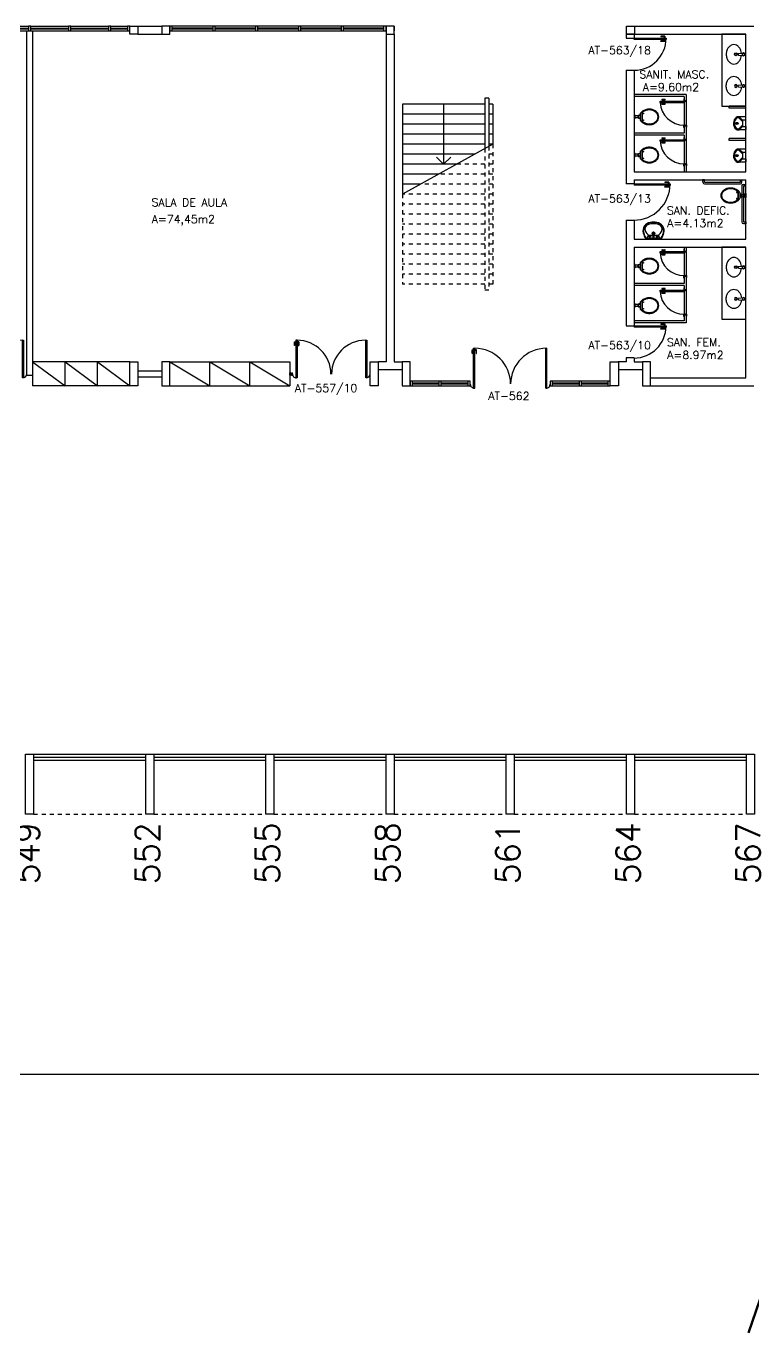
# Model space of a CAD drawing. Extents: x 34 to 586, y 527 to 658.
# Drawn here: x 117.99 to 136.13, y 526.99 to 559.64 of the extents above; entities that cross this region are included whole.
import ezdxf

# ---------------------------------------------------------------- set-up
doc = ezdxf.new("R2010")
doc.units = 0
doc.header["$LTSCALE"] = 0.02
doc.header["$MEASUREMENT"] = 0
doc.header["$PDMODE"] = 98
doc.linetypes.add('HIDDEN2', pattern=[0.1875, 0.125, -0.0625])
doc.layers.get('0').update_dxf_attribs({"linetype": 'CONTINUOUS'})
doc.layers.get('DEFPOINTS').update_dxf_attribs({"linetype": 'CONTINUOUS'})
for name, color, linetype in [('ALV', 2, 'CONTINUOUS'), ('APSAN', 4, 'CONTINUOUS'), ('AR-EST-CNC-IDE', 2, 'CONTINUOUS'), ('AREA', 2, 'CONTINUOUS'), ('BANC', 2, 'CONTINUOUS'), ('DIV', 2, 'CONTINUOUS'), ('ESC', 1, 'CONTINUOUS'), ('ESQ', 2, 'CONTINUOUS'), ('ESTR', 3, 'CONTINUOUS'), ('MACANETA', 2, 'CONTINUOUS'), ('MARCO', 2, 'CONTINUOUS'), ('PEÇAS', 1, 'CONTINUOUS'), ('PISO', 1, 'CONTINUOUS'), ('PORTA', 2, 'CONTINUOUS'), ('PROJ', 1, 'HIDDEN2'), ('SOLEIRA', 1, 'CONTINUOUS'), ('TEXTO', 2, 'CONTINUOUS'), ('TEXTO-CENTRO-CUSTO', 2, 'CONTINUOUS'), ('TEXTO-ENDEREÇO', 2, 'CONTINUOUS'), ('TXT-IDENTIFICAÇÃO', 4, 'CONTINUOUS')]:
    doc.layers.add(name, color=color, linetype=linetype)
doc.styles.add('1', font='romans.shx', dxfattribs={"height": 1.1})
doc.styles.add('LEGENDA', font='romans.shx', dxfattribs={"height": 0.2})
doc.styles.add('NOPILAR', font='simplex.shx', dxfattribs={"height": 0.6})
doc.styles.add('UNB-100', font='simplex.shx', dxfattribs={"height": 0.2})
doc.styles.add('UNB-100-1', font='simplex.shx', dxfattribs={"height": 0.2})
doc.dimstyles.new('1-600', dxfattribs={"dimtxt": 1.1, "dimasz": 2.5, "dimexe": 2, "dimexo": 4, "dimgap": 0.2, "dimtad": 1, "dimdec": 0, "dimzin": 4, "dimdsep": 46, "dimlunit": 6, "dimtxsty": '1', "dimblk1": 'NONE', "dimblk2": 'NONE', "dimsah": 1, "dimcen": 0, "dimclrd": 2, "dimclre": 2, "dimclrt": 2, "dimadec": 0, "dimazin": 0, "dimtfac": 1, "dimtdec": 0, "dimtmove": 2, "dimatfit": 3, "dimldrblk": 'NONE', "dimfxl": 1, "dimtolj": 1, "dimtzin": 0, "dimarcsym": 0})

# ---------------------------------------------------------------- blocks, each defined once
blk = doc.blocks.new('PILINT-TTN')
for points in [[(0, -0.197), (0, 0), (0.2, 0), (0.2, -0.2), (0, -0.2)], [(1, 0), (0.8, 0), (0.8, -0.2), (1, -0.2), (1, 0), (1, -0.12)]]:
    blk.add_lwpolyline(points)
for points in [[(0.2, -8.39), (0.2, -8.99), (0, -8.99), (0, -8.39)], [(0.8, -8.39), (0.8, -8.99), (1, -8.99), (1, -8.39)]]:
    blk.add_lwpolyline(points, close=True)
blk = doc.blocks.new('PDVDP-TTN')
at = {"color": 2}
for p, q in [((0.112, 0.84), (0.112, -0.1)), ((0.147, 0.84), (0.112, 0.84)), ((0.147, 0.84), (0.147, -0.1)), ((1.853, 0.84), (1.888, 0.84)), ((1.853, 0.84), (1.853, -0.1)), ((1.888, 0.84), (1.888, -0.1)), ((0.009, 0), (-0.009, 0)), ((0, -0.012), (0, 0.01)), ((0.147, -0.1), (0.112, -0.1))]:
    blk.add_line(p, q, dxfattribs=at)
at = {"color": 1}
for centre, radius, start, end in [((0.148, -0.002), 0.843, 0, 90), ((1.853, -0.002), 0.843, 90, 180), ((0.131, 0), 0.101, 180, 270), ((1.87, 0), 0.101, 270, 0)]:
    blk.add_arc(centre, radius, start, end, dxfattribs=at)
blk = doc.blocks.new('ESQCIR-TTN')
for p, q in [((0, 0), (0, -0.12)), ((0.06, 0), (0, 0)), ((0.06, 0), (0.477, 0)), ((0.06, -0.12), (0.06, 0)), ((0.53, 0), (0.47, 0)), ((0.47, 0), (0.47, -0.12)), ((0.53, 0), (1.472, 0)), ((0.53, -0.12), (0.53, 0)), ((1.53, 0), (1.47, 0)), ((1.47, 0), (1.47, -0.12)), ((1.53, 0), (2.472, 0)), ((1.53, -0.12), (1.53, 0)), ((2.53, 0), (2.47, 0)), ((2.47, 0), (2.47, -0.12)), ((2.53, 0), (3.472, 0)), ((2.53, -0.12), (2.53, 0)), ((3.53, 0), (3.47, 0)), ((3.47, 0), (3.47, -0.12)), ((3.53, 0), (4.472, 0)), ((3.53, -0.12), (3.53, 0)), ((4.53, 0), (4.47, 0)), ((4.47, 0), (4.47, -0.12)), ((4.53, 0), (4.941, 0)), ((4.53, -0.12), (4.53, 0)), ((4.941, 0), (4.941, -0.12)), ((5.001, 0), (4.941, 0)), ((5.001, -0.12), (5.001, 0)), ((0, -0.12), (0.06, -0.12)), ((0.06, -0.054), (0.477, -0.054)), ((0.06, -0.066), (0.477, -0.066)), ((0.06, -0.12), (0.477, -0.12)), ((0.47, -0.12), (0.53, -0.12)), ((0.53, -0.054), (1.472, -0.054)), ((0.53, -0.066), (1.472, -0.066)), ((0.53, -0.12), (1.472, -0.12)), ((1.47, -0.12), (1.53, -0.12)), ((1.53, -0.054), (2.472, -0.054)), ((1.53, -0.066), (2.472, -0.066)), ((1.53, -0.12), (2.472, -0.12)), ((2.47, -0.12), (2.53, -0.12)), ((2.53, -0.054), (3.472, -0.054)), ((2.53, -0.066), (3.472, -0.066)), ((2.53, -0.12), (3.472, -0.12)), ((3.47, -0.12), (3.53, -0.12)), ((3.53, -0.054), (4.472, -0.054)), ((3.53, -0.066), (4.472, -0.066)), ((3.53, -0.12), (4.472, -0.12)), ((4.47, -0.12), (4.53, -0.12)), ((4.53, -0.05), (4.941, -0.05)), ((4.53, -0.066), (4.941, -0.066)), ((4.53, -0.12), (4.941, -0.12)), ((4.941, -0.12), (5.001, -0.12))]:
    blk.add_line(p, q)
blk = doc.blocks.new('VDC-P-TTN')
for p, q in [((-0.127, 0.192), (0.127, 0.192)), ((-0.109, 0.202), (0.109, 0.202)), ((-0.068, 0.152), (0.068, 0.152)), ((-0.05, 0.152), (-0.03, 0.11)), ((-0.05, 0.015), (-0.05, 0)), ((-0.05, 0), (0.05, 0)), ((0.045, 0.02), (-0.045, 0.02)), ((-0.04, 0.025), (-0.04, 0.02)), ((0.035, 0.03), (-0.035, 0.03)), ((-0.03, 0.152), (-0.03, 0.11)), ((0.03, 0.11), (-0.03, 0.11)), ((0.03, 0.1), (-0.03, 0.1)), ((-0.025, 0.1), (-0.025, 0.03)), ((0.025, 0.1), (0.025, 0.03)), ((0.03, 0.152), (0.03, 0.11)), ((0.05, 0.152), (0.03, 0.11)), ((0.04, 0.025), (0.04, 0.02)), ((0.05, 0.015), (0.05, 0))]:
    blk.add_line(p, q)
for points in [[(0.16, 0.244, 0.050424), (0.18, 0.288, 0.082137), (0.195, 0.381, 0.082137), (0.18, 0.474, 0.090148), (0.138, 0.549, 0.104406), (0.073, 0.601, 0.117345), (0, 0.619, 0.117345), (-0.073, 0.601, 0.104406), (-0.138, 0.549, 0.090148), (-0.18, 0.474, 0.082137), (-0.195, 0.381, 0.082137)], [(-0.195, 0.381, 0.082137), (-0.18, 0.288, 0.050424), (-0.16, 0.244, 0.104406)], [(0.142, 0.254, 0.050424), (0.161, 0.295, 0.082137), (0.175, 0.381, 0.082137), (0.161, 0.468, 0.090148), (0.122, 0.536, 0.104406), (0.064, 0.583, 0.117345), (0, 0.599, 0.117345), (-0.064, 0.583, 0.104406), (-0.122, 0.536, 0.090148), (-0.161, 0.468, 0.082137), (-0.175, 0.381, 0.082137)], [(-0.175, 0.381, 0.082137), (-0.161, 0.295, 0.050424), (-0.142, 0.254, 0.050424)]]:
    blk.add_lwpolyline(points, format="xyb")
for centre in [(-0.083, 0.226), (0.083, 0.226)]:
    blk.add_circle(centre, 0.0101)
for centre, radius, start, end in [((0.08, 0.36), 0.266, 205.6863, 226.7558), ((0.08, 0.36), 0.246, 205.6863, 219.7706), ((-0.068, 0.202), 0.05, 226.7558, 270), ((-0.045, 0.015), 0.005, 90, 180), ((-0.035, 0.025), 0.005, 90, 180), ((-0.03, 0.105), 0.005, 90, 270), ((0.03, 0.105), 0.005, 270, 90), ((0.035, 0.025), 0.005, 0, 90), ((0.045, 0.015), 0.005, 360, 90), ((0.068, 0.202), 0.05, 270, 313.2442), ((-0.08, 0.36), 0.266, 313.2442, 334.3137), ((-0.08, 0.36), 0.246, 320.2294, 334.3137)]:
    blk.add_arc(centre, radius, start, end)
blk = doc.blocks.new('MTT-TTN')
for p, q in [((-0.008, 0.03), (-0.03, 0.03)), ((-0.03, 0.03), (-0.03, 0.006)), ((-0.0185, 0.006), (-0.03, 0.006)), ((-0.0185, -0.006), (-0.0185, 0.006)), ((-0.008, 0.03), (-0.008, 0.02)), ((-0.008, 0.02), (0.008, 0.02)), ((-0.0051, 0), (0.0051, 0)), ((0, -0.0051), (0, 0.0051)), ((0.008, 0.03), (0.03, 0.03)), ((0.008, 0.03), (0.008, 0.02)), ((0.0205, -0.006), (0.0205, 0.006)), ((0.0205, 0.006), (0.03, 0.006)), ((0.03, 0.006), (0.03, 0.03)), ((-0.03, -0.03), (-0.03, -0.006)), ((-0.0185, -0.006), (-0.03, -0.006)), ((-0.008, -0.03), (-0.03, -0.03)), ((-0.008, -0.02), (0.008, -0.02)), ((-0.008, -0.03), (-0.008, -0.02)), ((0.008, -0.03), (0.008, -0.02)), ((0.008, -0.03), (0.03, -0.03)), ((0.0205, -0.006), (0.03, -0.006)), ((0.03, -0.006), (0.03, -0.03))]:
    blk.add_line(p, q)
blk = doc.blocks.new('ESQCIR1-TTN')
for p, q in [((0, 0), (0, -0.12)), ((0.06, 0), (0, 0)), ((0.06, -0.12), (0.06, 0)), ((1.07, 0), (0.061, 0)), ((1.13, 0), (1.07, 0)), ((1.07, 0), (1.07, -0.12)), ((1.13, -0.12), (1.13, 0)), ((2.14, 0), (1.131, 0)), ((2.2, 0), (2.14, 0)), ((2.14, 0), (2.14, -0.12)), ((2.2, -0.12), (2.2, 0)), ((3.21, 0), (2.201, 0)), ((3.27, 0), (3.21, 0)), ((3.21, 0), (3.21, -0.12)), ((3.27, -0.12), (3.27, 0)), ((4.28, 0), (3.271, 0)), ((4.34, 0), (4.28, 0)), ((4.28, 0), (4.28, -0.12)), ((4.34, -0.12), (4.34, 0)), ((5.34, 0), (4.341, 0)), ((5.4, 0), (5.34, 0)), ((5.34, 0), (5.34, -0.12)), ((5.4, -0.12), (5.4, 0)), ((0, -0.12), (0.06, -0.12)), ((0.06, -0.066), (1.07, -0.066)), ((0.06, -0.12), (1.07, -0.12)), ((1.07, -0.054), (0.061, -0.054)), ((1.07, -0.12), (1.13, -0.12)), ((1.13, -0.066), (2.14, -0.066)), ((1.13, -0.12), (2.14, -0.12)), ((2.14, -0.054), (1.131, -0.054)), ((2.14, -0.12), (2.2, -0.12)), ((2.2, -0.066), (3.21, -0.066)), ((2.2, -0.12), (3.21, -0.12)), ((3.21, -0.054), (2.201, -0.054)), ((3.21, -0.12), (3.27, -0.12)), ((3.27, -0.066), (4.28, -0.066)), ((3.27, -0.12), (4.28, -0.12)), ((4.28, -0.054), (3.271, -0.054)), ((4.28, -0.12), (4.34, -0.12)), ((4.34, -0.066), (5.34, -0.066)), ((4.34, -0.12), (5.34, -0.12)), ((5.34, -0.054), (4.341, -0.054)), ((5.34, -0.12), (5.4, -0.12))]:
    blk.add_line(p, q)
blk = doc.blocks.new('ESCA-TTN')
at = {"color": 1, "linetype": 'Continuous'}
for p in [(-2.26, 0), (0, -1)]:
    blk.add_line(p, (-2.26, -2.25), dxfattribs=at)
at = {"color": 1}
for p, q in [((-0.2, 0), (-2.26, 0)), ((-0.2, 0.15), (-0.2, -1.111)), ((-0.1, 0.15), (-0.2, 0.15)), ((-0.1, 0.15), (-0.1, -1.055)), ((0, 0), (-0.1, 0)), ((0, 0), (0, -1)), ((-0.2, -0.25), (-2.26, -0.25)), ((0, -0.25), (-0.1, -0.25)), ((-0.2, -0.5), (-2.26, -0.5)), ((0, -0.5), (-0.1, -0.5)), ((-0.2, -0.75), (-2.26, -0.75)), ((0, -0.75), (-0.1, -0.75)), ((-0.2, -1), (-2.26, -1)), ((-0.452, -1.25), (-2.26, -1.25)), ((0, -1), (-0.1, -1)), ((-0.904, -1.5), (-2.26, -1.5)), ((-1.356, -1.75), (-2.26, -1.75)), ((-1.808, -2), (-2.26, -2))]:
    blk.add_line(p, q, dxfattribs=at)
at = {"color": 1, "linetype": 'HIDDEN2'}
for p, q in [((-0.2, -1.111), (-0.2, -4.65)), ((-0.1, -1.055), (-0.1, -4.65)), ((0, -1.25), (-0.1, -1.25)), ((0, -1), (0, -4.5)), ((-0.2, -1.5), (-0.904, -1.5)), ((0, -1.5), (-0.1, -1.5)), ((-0.2, -1.75), (-1.356, -1.75)), ((0, -1.75), (-0.1, -1.75)), ((-2.26, -2.25), (-2.26, -4.5)), ((-0.2, -2.25), (-2.26, -2.25)), ((-0.2, -2), (-1.808, -2)), ((0, -2), (-0.1, -2)), ((0, -2.25), (-0.1, -2.25)), ((-0.2, -2.5), (-2.26, -2.5)), ((0, -2.5), (-0.1, -2.5)), ((-0.2, -2.75), (-2.26, -2.75)), ((0, -2.75), (-0.1, -2.75)), ((-0.2, -3), (-2.26, -3)), ((-0.2, -3.25), (-2.26, -3.25)), ((0, -3), (-0.1, -3)), ((0, -3.25), (-0.1, -3.25)), ((-0.2, -3.5), (-2.26, -3.5)), ((0, -3.5), (-0.1, -3.5)), ((-0.2, -3.75), (-2.26, -3.75)), ((0, -3.75), (-0.1, -3.75)), ((-0.2, -4), (-2.26, -4)), ((0, -4), (-0.1, -4)), ((-0.2, -4.25), (-2.26, -4.25)), ((-0.2, -4.5), (-2.26, -4.5)), ((0, -4.25), (-0.1, -4.25)), ((0, -4.5), (-0.1, -4.5)), ((-0.1, -4.65), (-0.2, -4.65))]:
    blk.add_line(p, q, dxfattribs=at)
blk = doc.blocks.new('PTDP-TTN')
for p, q in [((0.084, 0.9), (0.115, 0.9)), ((0.084, -0.1), (0.084, 0.9)), ((0.114, -0.1), (0.114, 0.9)), ((1.884, 0.9), (1.914, 0.9)), ((1.884, -0.1), (1.884, 0.9)), ((1.914, -0.1), (1.914, 0.9)), ((0.084, -0.1), (0.115, -0.1)), ((1.885, -0.101), (1.915, -0.101))]:
    blk.add_line(p, q)
for centre, radius, start, end in [((0.114, 0.006), 0.892, 0, 90), ((1.899, 0.006), 0.892, 90, 180), ((0.098, 0), 0.098, 180, 270), ((1.896, -0.001), 0.0991, 271.7192, 0)]:
    blk.add_arc(centre, radius, start, end)
blk = doc.blocks.new('PTCIRA-TTN')
for p, q in [((0, 0.12), (0, 0)), ((0.06, 0.12), (0, 0.12)), ((0, 0), (0.06, 0)), ((0.06, 0), (0.06, 0.12)), ((0.06, 0.054), (0.72, 0.054)), ((0.06, 0), (0.72, 0)), ((0.72, 0.12), (0.061, 0.12)), ((0.72, 0.066), (0.061, 0.066)), ((0.78, 0.12), (0.72, 0.12)), ((0.72, 0.12), (0.72, 0)), ((0.72, 0), (0.78, 0)), ((0.78, 0), (0.78, 0.12)), ((0.78, 0.054), (1.44, 0.054)), ((0.78, 0), (1.44, 0)), ((1.44, 0.12), (0.781, 0.12)), ((1.44, 0.066), (0.781, 0.066)), ((1.5, 0.12), (1.44, 0.12)), ((1.44, 0.12), (1.44, 0)), ((1.44, 0), (1.5, 0)), ((1.5, 0), (1.5, 0.12)), ((3.5, 0.12), (3.5, 0)), ((3.56, 0.12), (3.5, 0.12)), ((3.5, 0), (3.56, 0)), ((3.56, 0), (3.56, 0.12)), ((3.56, 0.054), (4.22, 0.054)), ((3.56, 0), (4.22, 0)), ((4.22, 0.12), (3.561, 0.12)), ((4.22, 0.066), (3.561, 0.066)), ((4.28, 0.12), (4.22, 0.12)), ((4.22, 0.12), (4.22, 0)), ((4.22, 0), (4.28, 0)), ((4.28, 0), (4.28, 0.12)), ((4.28, 0.054), (4.94, 0.054)), ((4.28, 0), (4.94, 0)), ((4.94, 0.12), (4.281, 0.12)), ((4.94, 0.066), (4.281, 0.066)), ((5, 0.12), (4.94, 0.12)), ((4.94, 0.12), (4.94, 0)), ((4.94, 0), (5, 0)), ((5, 0), (5, 0.12))]:
    blk.add_line(p, q)
blk.add_blockref('PTDP-TTN', (1.503, 0.042))
blk = doc.blocks.new('MACANETA-TTN')
at = {"layer": 'MACANETA'}
for p, q in [((-0.077, 0.052), (-0.077, 0.12)), ((-0.059, 0.052), (-0.059, 0.12)), ((-0.059, 0.075), (-0.036, 0.075)), ((-0.059, 0.052), (-0.036, 0.052)), ((-0.036, 0.044), (-0.036, 0.084)), ((-0.036, 0.084), (-0.03, 0.084)), ((-0.036, 0.044), (-0.03, 0.044)), ((0.006, 0.084), (0, 0.084)), ((0.006, 0.044), (0, 0.044)), ((0.006, 0.044), (0.006, 0.084)), ((0.029, 0.075), (0.006, 0.075)), ((0.029, 0.052), (0.006, 0.052)), ((0.029, 0.052), (0.029, 0.12)), ((0.047, 0.052), (0.047, 0.12))]:
    blk.add_line(p, q, dxfattribs=at)
for centre, start, end in [((-0.068, 0.12), 90, 180), ((-0.068, 0.052), 180, 270), ((-0.068, 0.12), 0, 90), ((-0.068, 0.052), 270, 0), ((0.038, 0.12), 90, 180), ((0.038, 0.052), 180, 270), ((0.038, 0.12), 0, 90), ((0.038, 0.052), 270, 0)]:
    blk.add_arc(centre, 0.00874, start, end, dxfattribs=at)
blk = doc.blocks.new('DOOR60-TTN')
at = {"layer": 'PORTA'}
for p, q in [((0.015, -0.6), (0.015, 0)), ((0.015, 0), (0.045, 0)), ((0.045, -0.6), (0.045, 0)), ((0.045, -0.6), (0.015, -0.6))]:
    blk.add_line(p, q, dxfattribs=at)
at = {"layer": 'PORTA', "color": 1}
blk.add_arc((0.015, 0), 0.6, 272.866, 0, dxfattribs=at)
at = {"layer": 'PORTA'}
blk.add_blockref('MACANETA-TTN', (0.045, -0.6), dxfattribs=at)
blk = doc.blocks.new('MICTR-P-TTN')
for p, q in [((0, 0.08), (0, 0.155)), ((0, 0.08), (0, -0.08)), ((0.081, 0.08), (0, 0.08)), ((0.01, 0.165), (0.205, 0.165)), ((0.168, 0.129), (0.08, 0.046)), ((0.08, -0.076), (0.08, 0.076)), ((0.151, 0.147), (0.083, 0.083)), ((0, -0.08), (0, -0.155)), ((0, -0.08), (0.081, -0.08)), ((0.01, -0.165), (0.205, -0.165)), ((0.168, -0.129), (0.08, -0.046)), ((0.151, -0.147), (0.083, -0.083))]:
    blk.add_line(p, q)
for radius in [0.025, 0.015]:
    blk.add_circle((0.22, 0), radius)
for centre, radius, start, end in [((0.01, 0.155), 0.01, 90, 180), ((0.09, 0.076), 0.01, 133.3634, 180), ((0.197, 0.098), 0.0675, 49.5319, 133.3634), ((0.197, 0.098), 0.0425, 49.5319, 133.3634), ((0.114, 0), 0.171, 357.4005, 49.5319), ((0.114, 0), 0.196, 358.2793, 49.5319), ((0.01, -0.155), 0.01, 180, 270), ((0.09, -0.076), 0.01, 180, 226.6366), ((0.197, -0.098), 0.0675, 226.6366, 310.4681), ((0.197, -0.098), 0.0425, 226.6366, 310.4681), ((0.114, 0), 0.171, 310.4681, 357.3509), ((0.114, 0), 0.196, 310.4681, 357.7012)]:
    blk.add_arc(centre, radius, start, end)
blk = doc.blocks.new('*D43')
at = {"layer": 'DEFPOINTS', "color": 0, "transparency": 16777216}
for p in [(42.976, 539.953), (163.176, 539.953), (163.176, 533.453)]:
    blk.add_point(p, dxfattribs=at)
at = {"layer": 'TEXTO-CENTRO-CUSTO', "color": 2, "lineweight": -2, "transparency": 16777216}
for p, q in [((42.976, 535.953), (42.976, 531.453)), ((163.176, 535.953), (163.176, 531.453)), ((42.976, 533.453), (163.176, 533.453))]:
    blk.add_line(p, q, dxfattribs=at)
at = {"layer": 'TEXTO-CENTRO-CUSTO', "color": 2, "transparency": 16777216, "insert": (103.076, 534.386), "char_height": 1.1, "attachment_point": 5, "style": '1'}
blk.add_mtext('\\A1;Arquitetura e Urbanismo', dxfattribs=at)
blk = doc.blocks.new('_NONE')
at = {"color": 0, "linetype": 'ByBlock'}
blk.add_circle((0, 0), 0.25, dxfattribs=at)
blk = doc.blocks.new('cuba-e-p')
for p, q in [((-0.021, 0.174), (-0.031, 0.051)), ((0.01, 0.183), (-0.011, 0.183)), ((0.02, 0.174), (0.029, 0.051))]:
    blk.add_line(p, q)
blk.add_lwpolyline([(0.022, 0.104, 0.059992), (0.096, 0.119, 0.087531), (0.172, 0.159, 0.105501), (0.226, 0.223, 0.123031), (0.243, 0.293, 0.123031), (0.226, 0.362, 0.105501), (0.172, 0.426, 0.087531), (0.096, 0.467, 0.07802), (0, 0.482, 0.07802), (-0.096, 0.467, 0.087531), (-0.172, 0.426, 0.105501), (-0.226, 0.362, 0.123031), (-0.243, 0.293, 0.123031), (-0.226, 0.223, 0.105501), (-0.172, 0.159, 0.087531), (-0.096, 0.119, 0.059024), (-0.024, 0.105, 0.07802)], format="xyb")
for centre, radius in [((0, 0.245), 0.0347), ((-0.001, 0.051), 0.03), ((0, 0.245), 0.0265)]:
    blk.add_circle(centre, radius)
for centre, radius, start, end in [((-0.001, 0.051), 0.0361, 141.6086, 38.3914), ((-0.011, 0.173), 0.01, 90, 175.6464), ((0.01, 0.173), 0.01, 4.3536, 90)]:
    blk.add_arc(centre, radius, start, end)
blk = doc.blocks.new('A$C70DC1065')
at = {"layer": 'APSAN', "color": 1}
for p, q in [((0.407, 0.413), (0.323, 0.383)), ((0.407, 0.413), (0.328, 0.373)), ((0.328, 0.373), (0.328, 0.141)), ((0.394, 0.341), (0.341, 0.341)), ((0.368, 0.315), (0.368, 0.368)), ((0.407, 0.433), (0.407, 0.102)), ((0.407, 0.257), (0.407, 0.413)), ((0.42, 0.44), (0.42, 0.075)), ((0.319, 0.257), (0.231, 0.257)), ((0.275, 0.301), (0.275, 0.213)), ((0.407, 0.102), (0.323, 0.132)), ((0.407, 0.102), (0.328, 0.141)), ((0.394, 0.257), (0.341, 0.257)), ((0.394, 0.173), (0.341, 0.173)), ((0.368, 0.257), (0.368, 0.284)), ((0.368, 0.257), (0.368, 0.231)), ((0.368, 0.2), (0.368, 0.147)), ((0.407, 0.257), (0.407, 0.082))]:
    blk.add_line(p, q, dxfattribs=at)
for centre, radius in [((0.368, 0.341), 0.0137), ((0.275, 0.257), 0.0315), ((0.275, 0.257), 0.021), ((0.368, 0.257), 0.0137), ((0.368, 0.173), 0.0137)]:
    blk.add_circle(centre, radius, dxfattribs=at)
for centre, radius, start, end in [((0.595, 0.257), 0.595, 171.8746, 180), ((0.214, 0.312), 0.21, 74.8885, 171.8746), ((0.595, 0.257), 0.587, 172.1149, 180), ((0.212, 0.31), 0.2, 75.2817, 172.1149), ((0.462, 0.257), 0.424, 162.413, 180), ((0.175, 0.348), 0.123, 49.4403, 162.413), ((-3.652, -5.024), 6.719, 53.8347, 54.4403), ((-4.114, -4.663), 6.719, 48.6723, 49.4403), ((0.134, 0.015), 0.505, 58.0101, 75.2817), ((0.134, 0.015), 0.518, 57.2141, 74.8885), ((0.305, 0.389), 0.0137, 351.7289, 53.8347), ((0.315, 0.373), 0.0126, 0, 48.6723), ((0.395, 0.433), 0.0126, 0, 58.0101), ((0.407, 0.44), 0.0126, 0, 57.2141), ((0.595, 0.257), 0.595, 180, 188.1254), ((0.214, 0.203), 0.21, 188.1254, 285.1115), ((0.595, 0.257), 0.587, 180, 187.8851), ((0.212, 0.204), 0.2, 187.8851, 284.7183), ((0.462, 0.257), 0.424, 180, 197.587), ((0.175, 0.166), 0.123, 197.587, 310.5597), ((-4.114, 5.177), 6.719, 310.5597, 311.3277), ((-3.652, 5.539), 6.719, 305.5597, 306.1653), ((0.134, 0.5), 0.505, 284.7183, 301.9899), ((0.134, 0.5), 0.518, 285.1115, 302.7859), ((0.305, 0.125), 0.0137, 306.1653, 8.2711), ((0.315, 0.141), 0.0126, 311.3277, 0), ((0.395, 0.082), 0.0126, 301.9899, 0), ((0.407, 0.075), 0.0126, 302.7859, 0)]:
    blk.add_arc(centre, radius, start, end, dxfattribs=at)
blk = doc.blocks.new('A$C57A92420')
at = {"layer": 'PEÇAS', "rotation": 270}
blk.add_blockref('A$C70DC1065', (0, 0.42), dxfattribs=at)
blk = doc.blocks.new('A$C45A07D1F')
at = {"layer": 'PEÇAS', "rotation": 90}
blk.add_blockref('A$C57A92420', (0.42, 0), dxfattribs=at)
blk = doc.blocks.new('A$C4B7A4C66')
at = {"layer": 'PISO', "xscale": -1}
blk.add_blockref('A$C45A07D1F', (0.42, 0), dxfattribs=at)

msp = doc.modelspace()

# ---------------------------------------------------------------- linework, layer by layer
at = {"layer": 'ALV'}
for p, q in [((118.001, 559.523), (118.001, 550.922)), ((118.151, 559.523), (118.151, 550.922)), ((120.776, 559.643), (121.378, 559.643)), ((120.776, 559.443), (121.378, 559.443)), ((126.982, 559.443), (126.982, 551.251)), ((127.182, 559.443), (127.182, 551.251)), ((133.176, 559.643), (136.16, 559.643)), ((133.176, 559.443), (135.96, 559.443)), ((135.96, 556.003), (135.96, 559.443)), ((132.968, 558.546), (132.968, 555.7)), ((133.168, 558.545), (133.168, 556.003)), ((133.168, 556.003), (135.96, 556.003)), ((133.168, 555.803), (133.168, 555.7)), ((133.168, 555.803), (135.96, 555.803)), ((135.96, 554.323), (135.96, 555.803)), ((132.968, 554.796), (132.968, 552.153)), ((133.168, 554.796), (133.168, 554.323)), ((133.168, 554.323), (135.96, 554.323)), ((133.168, 554.123), (135.96, 554.123)), ((133.168, 554.123), (133.168, 552.153)), ((135.96, 550.853), (135.96, 554.123)), ((126.982, 551.251), (126.786, 551.251)), ((127.182, 551.251), (127.385, 551.251)), ((132.968, 551.251), (132.772, 551.251)), ((132.968, 551.354), (132.968, 551.251)), ((133.168, 551.354), (133.168, 551.251)), ((133.168, 551.251), (133.371, 551.251)), ((118.001, 550.922), (118.152, 550.922)), ((120.776, 551.028), (121.376, 551.028)), ((120.776, 550.878), (121.377, 550.878)), ((127.382, 551.051), (126.786, 551.051)), ((133.368, 551.051), (132.772, 551.051)), ((133.576, 550.853), (135.96, 550.853)), ((133.576, 550.653), (136.16, 550.653))]:
    msp.add_line(p, q, dxfattribs=at)
at = {"layer": 'BANC'}
for points in [[(135.36, 557.643), (135.96, 557.643), (135.96, 559.443), (135.36, 559.443)], [(135.36, 552.323), (135.96, 552.323), (135.96, 554.123), (135.36, 554.123)]]:
    msp.add_lwpolyline(points, close=True, dxfattribs=at)
at = {"layer": 'DIV'}
for p, q in [((134.468, 557.933), (133.168, 557.933)), ((134.418, 557.883), (133.168, 557.883)), ((134.418, 557.883), (134.418, 557.783)), ((134.418, 557.783), (134.468, 557.783)), ((134.468, 557.933), (134.468, 557.783)), ((135.96, 557.643), (135.54, 557.643)), ((135.54, 557.593), (135.54, 557.643)), ((135.96, 557.593), (135.54, 557.593)), ((134.418, 557.153), (134.468, 557.153)), ((134.418, 557.153), (134.418, 556.968)), ((134.468, 557.153), (134.468, 556.818)), ((134.418, 556.968), (133.168, 556.968)), ((134.418, 556.918), (133.168, 556.918)), ((134.418, 556.918), (134.418, 556.818)), ((134.418, 556.818), (134.468, 556.818)), ((135.96, 556.836), (135.54, 556.836)), ((135.54, 556.786), (135.54, 556.836)), ((135.96, 556.786), (135.54, 556.786)), ((134.418, 556.188), (134.468, 556.188)), ((134.418, 556.188), (134.418, 556.003)), ((134.468, 556.188), (134.468, 556.003)), ((134.036, 555.748), (133.938, 555.748)), ((133.938, 555.748), (133.938, 555.733)), ((134.021, 555.733), (133.938, 555.733)), ((134.021, 555.733), (134.021, 555.701)), ((134.036, 555.748), (134.036, 555.701)), ((134.418, 554.123), (134.418, 554.023)), ((134.418, 554.023), (134.468, 554.023)), ((134.468, 554.123), (134.468, 554.023)), ((134.418, 553.209), (133.168, 553.209)), ((134.418, 553.159), (133.168, 553.159)), ((134.418, 553.393), (134.468, 553.393)), ((134.418, 553.393), (134.418, 553.209)), ((134.418, 553.159), (134.418, 553.059)), ((134.468, 553.393), (134.468, 553.059)), ((134.418, 553.059), (134.468, 553.059)), ((134.418, 552.28), (133.168, 552.28)), ((134.468, 552.23), (133.168, 552.23)), ((133.936, 552.201), (133.838, 552.201)), ((133.838, 552.201), (133.838, 552.186)), ((133.921, 552.186), (133.838, 552.186)), ((133.921, 552.186), (133.921, 552.154)), ((133.936, 552.201), (133.936, 552.154)), ((134.418, 552.429), (134.468, 552.429)), ((134.418, 552.429), (134.418, 552.28)), ((134.468, 552.429), (134.468, 552.23)), ((124.68, 551.752), (124.68, 551.662)), ((124.68, 551.752), (124.72, 551.752)), ((124.69, 551.662), (124.68, 551.662)), ((124.69, 551.742), (124.69, 551.662)), ((124.69, 551.742), (124.72, 551.742)), ((124.795, 551.752), (124.755, 551.752)), ((124.785, 551.742), (124.755, 551.742)), ((124.785, 551.742), (124.785, 551.662)), ((124.785, 551.662), (124.795, 551.662)), ((124.795, 551.752), (124.795, 551.662)), ((124.576, 550.983), (124.576, 550.962)), ((124.576, 550.923), (124.576, 550.983)), ((124.576, 550.962), (124.576, 550.98)), ((124.586, 550.959), (124.576, 550.959)), ((124.576, 550.948), (124.576, 550.958)), ((124.586, 550.947), (124.576, 550.947)), ((124.576, 550.944), (124.576, 550.926)), ((124.586, 550.959), (124.586, 550.947)), ((124.611, 550.953), (124.601, 550.953)), ((124.606, 550.958), (124.606, 550.948))]:
    msp.add_line(p, q, dxfattribs=at)
at = {"layer": 'ESC'}
for p, q in [((128.414, 557.693), (128.414, 556.193)), ((128.414, 556.193), (128.237, 556.37)), ((128.414, 556.193), (128.591, 556.37))]:
    msp.add_line(p, q, dxfattribs=at)
at = {"layer": 'ESQ'}
for p, q in [((132.968, 559.443), (132.968, 559.345)), ((132.976, 559.443), (133.176, 559.443)), ((133.168, 559.443), (133.168, 559.345)), ((133.84, 559.393), (133.84, 559.377)), ((133.937, 559.393), (133.84, 559.393)), ((133.922, 559.378), (133.84, 559.378)), ((133.922, 559.378), (133.922, 559.345)), ((133.937, 559.393), (133.937, 559.345)), ((132.968, 559.345), (133.168, 559.345)), ((133.17, 559.31), (133.17, 559.347)), ((133.17, 559.345), (133.97, 559.345)), ((133.97, 559.31), (133.17, 559.31)), ((133.922, 559.277), (133.84, 559.277)), ((133.84, 559.262), (133.84, 559.277)), ((133.937, 559.262), (133.84, 559.262)), ((133.922, 559.277), (133.922, 559.309)), ((133.937, 559.262), (133.937, 559.309)), ((133.97, 559.345), (133.97, 559.31)), ((132.968, 558.546), (133.167, 558.546)), ((133.168, 555.7), (132.968, 555.7)), ((133.168, 555.7), (134.068, 555.7)), ((133.168, 555.7), (133.168, 555.665)), ((134.068, 555.665), (133.168, 555.665)), ((133.938, 555.617), (133.938, 555.633)), ((134.021, 555.632), (133.938, 555.632)), ((134.036, 555.617), (133.938, 555.617)), ((134.021, 555.632), (134.021, 555.665)), ((134.036, 555.617), (134.036, 555.665)), ((134.068, 555.7), (134.068, 555.665)), ((132.968, 554.796), (133.168, 554.796)), ((132.968, 552.153), (133.168, 552.153)), ((133.168, 552.153), (133.968, 552.153)), ((133.168, 552.153), (133.168, 552.118)), ((133.968, 552.118), (133.168, 552.118)), ((133.838, 552.07), (133.838, 552.086)), ((133.921, 552.085), (133.838, 552.085)), ((133.936, 552.07), (133.838, 552.07)), ((133.921, 552.085), (133.921, 552.118)), ((133.936, 552.07), (133.936, 552.118)), ((133.968, 552.153), (133.968, 552.118)), ((133.168, 551.354), (132.968, 551.354)), ((118.176, 541.453), (120.976, 541.453)), ((121.176, 541.453), (123.976, 541.453)), ((124.176, 541.453), (126.976, 541.453)), ((127.176, 541.453), (129.976, 541.453)), ((130.176, 541.453), (132.976, 541.453)), ((133.176, 541.453), (135.976, 541.453)), ((118.176, 541.378), (120.976, 541.378)), ((118.176, 541.303), (120.976, 541.303)), ((121.176, 541.378), (123.976, 541.378)), ((121.176, 541.303), (123.976, 541.303)), ((124.176, 541.378), (126.976, 541.378)), ((124.176, 541.303), (126.976, 541.303)), ((127.176, 541.378), (129.976, 541.378)), ((127.176, 541.303), (129.976, 541.303)), ((130.176, 541.378), (132.976, 541.378)), ((130.176, 541.303), (132.976, 541.303)), ((133.176, 541.378), (135.976, 541.378)), ((133.176, 541.303), (135.976, 541.303))]:
    msp.add_line(p, q, dxfattribs=at)
for points in [[(129.163, 551.546), (129.133, 551.546), (129.133, 551.466), (129.123, 551.466), (129.123, 551.556), (129.163, 551.556)], [(129.193, 551.546), (129.223, 551.546), (129.223, 551.466), (129.233, 551.466), (129.233, 551.556), (129.193, 551.556)]]:
    msp.add_lwpolyline(points, dxfattribs=at)
for centre, radius, start, end in [((133.17, 559.339), 0.799, 270, 360), ((133.169, 555.694), 0.898, 269.9371, 0.0629), ((133.168, 552.147), 0.799, 270, 0)]:
    msp.add_arc(centre, radius, start, end, dxfattribs=at)
at = {"layer": 'ESTR'}
for points in [[(127.182, 559.643), (126.982, 559.643), (126.982, 559.443), (127.182, 559.443), (127.182, 559.643), (127.182, 559.523)], [(132.976, 559.446), (132.976, 559.643), (133.176, 559.643), (133.176, 559.443), (132.976, 559.443)]]:
    msp.add_lwpolyline(points, dxfattribs=at)
for points in [[(126.776, 551.253), (126.776, 550.653), (126.576, 550.653), (126.576, 551.253)], [(127.376, 551.253), (127.376, 550.653), (127.576, 550.653), (127.576, 551.253)], [(132.776, 551.253), (132.776, 550.653), (132.576, 550.653), (132.576, 551.253)], [(133.376, 551.253), (133.376, 550.653), (133.576, 550.653), (133.576, 551.253)], [(117.976, 539.953), (117.976, 541.453), (118.176, 541.453), (118.176, 539.953)], [(120.976, 539.953), (120.976, 541.453), (121.176, 541.453), (121.176, 539.953)], [(123.976, 539.953), (123.976, 541.453), (124.176, 541.453), (124.176, 539.953)], [(126.976, 539.953), (126.976, 541.453), (127.176, 541.453), (127.176, 539.953)], [(129.976, 539.953), (129.976, 541.453), (130.176, 541.453), (130.176, 539.953)], [(132.976, 539.953), (132.976, 541.453), (133.176, 541.453), (133.176, 539.953)], [(135.976, 539.953), (135.976, 541.453), (136.176, 541.453), (136.176, 539.953)]]:
    msp.add_lwpolyline(points, close=True, dxfattribs=at)
at = {"layer": 'MARCO'}
for p, q in [((134.418, 557.828), (134.408, 557.828)), ((134.408, 557.828), (134.408, 557.778)), ((134.408, 557.778), (134.418, 557.778)), ((134.418, 557.783), (134.418, 557.778)), ((134.418, 557.778), (134.418, 557.768)), ((134.418, 557.768), (134.453, 557.768)), ((134.453, 557.768), (134.453, 557.758)), ((134.453, 557.758), (134.468, 557.758)), ((134.478, 557.818), (134.468, 557.818)), ((134.468, 557.783), (134.468, 557.768)), ((134.468, 557.758), (134.468, 557.768)), ((134.468, 557.768), (134.478, 557.768)), ((134.478, 557.768), (134.478, 557.818)), ((134.408, 557.108), (134.408, 557.158)), ((134.408, 557.158), (134.418, 557.158)), ((134.418, 557.108), (134.408, 557.108)), ((134.418, 557.158), (134.418, 557.168)), ((134.418, 557.168), (134.453, 557.168)), ((134.418, 557.153), (134.418, 557.158)), ((134.453, 557.168), (134.453, 557.178)), ((134.453, 557.178), (134.468, 557.178)), ((134.468, 557.178), (134.468, 557.168)), ((134.468, 557.168), (134.478, 557.168)), ((134.468, 557.153), (134.468, 557.168)), ((134.478, 557.118), (134.468, 557.118)), ((134.478, 557.168), (134.478, 557.118)), ((134.418, 556.863), (134.408, 556.863)), ((134.408, 556.863), (134.408, 556.813)), ((134.408, 556.813), (134.418, 556.813)), ((134.418, 556.818), (134.418, 556.813)), ((134.418, 556.813), (134.418, 556.803)), ((134.418, 556.803), (134.453, 556.803)), ((134.453, 556.803), (134.453, 556.793)), ((134.453, 556.793), (134.468, 556.793)), ((134.478, 556.853), (134.468, 556.853)), ((134.468, 556.818), (134.468, 556.803)), ((134.468, 556.793), (134.468, 556.803)), ((134.468, 556.803), (134.478, 556.803)), ((134.478, 556.803), (134.478, 556.853)), ((134.408, 556.143), (134.408, 556.193)), ((134.408, 556.193), (134.418, 556.193)), ((134.418, 556.143), (134.408, 556.143)), ((134.418, 556.193), (134.418, 556.203)), ((134.418, 556.203), (134.453, 556.203)), ((134.418, 556.188), (134.418, 556.193)), ((134.453, 556.203), (134.453, 556.213)), ((134.453, 556.213), (134.468, 556.213)), ((134.468, 556.213), (134.468, 556.203)), ((134.468, 556.203), (134.478, 556.203)), ((134.468, 556.188), (134.468, 556.203)), ((134.478, 556.153), (134.468, 556.153)), ((134.478, 556.203), (134.478, 556.153)), ((134.418, 554.068), (134.408, 554.068)), ((134.408, 554.068), (134.408, 554.018)), ((134.408, 554.018), (134.418, 554.018)), ((134.418, 554.023), (134.418, 554.018)), ((134.418, 554.018), (134.418, 554.008)), ((134.418, 554.008), (134.453, 554.008)), ((134.453, 554.008), (134.453, 553.998)), ((134.453, 553.998), (134.468, 553.998)), ((134.478, 554.058), (134.468, 554.058)), ((134.468, 554.023), (134.468, 554.008)), ((134.468, 553.998), (134.468, 554.008)), ((134.468, 554.008), (134.478, 554.008)), ((134.478, 554.008), (134.478, 554.058)), ((134.408, 553.348), (134.408, 553.398)), ((134.408, 553.398), (134.418, 553.398)), ((134.418, 553.348), (134.408, 553.348)), ((134.418, 553.398), (134.418, 553.408)), ((134.418, 553.408), (134.453, 553.408)), ((134.418, 553.393), (134.418, 553.398)), ((134.453, 553.408), (134.453, 553.418)), ((134.453, 553.418), (134.468, 553.418)), ((134.468, 553.418), (134.468, 553.408)), ((134.468, 553.408), (134.478, 553.408)), ((134.468, 553.393), (134.468, 553.408)), ((134.478, 553.358), (134.468, 553.358)), ((134.478, 553.408), (134.478, 553.358)), ((134.408, 553.104), (134.408, 553.054)), ((134.418, 553.104), (134.408, 553.104)), ((134.408, 553.054), (134.418, 553.054)), ((134.418, 553.059), (134.418, 553.054)), ((134.418, 553.054), (134.418, 553.044)), ((134.418, 553.044), (134.453, 553.044)), ((134.453, 553.044), (134.453, 553.034)), ((134.453, 553.034), (134.468, 553.034)), ((134.478, 553.094), (134.468, 553.094)), ((134.468, 553.059), (134.468, 553.044)), ((134.468, 553.034), (134.468, 553.044)), ((134.468, 553.044), (134.478, 553.044)), ((134.478, 553.044), (134.478, 553.094)), ((134.408, 552.384), (134.408, 552.434)), ((134.408, 552.434), (134.418, 552.434)), ((134.418, 552.384), (134.408, 552.384)), ((134.418, 552.434), (134.418, 552.444)), ((134.418, 552.444), (134.453, 552.444)), ((134.418, 552.429), (134.418, 552.434)), ((134.453, 552.444), (134.453, 552.454)), ((134.453, 552.454), (134.468, 552.454)), ((134.468, 552.454), (134.468, 552.444)), ((134.468, 552.444), (134.478, 552.444)), ((134.468, 552.429), (134.468, 552.444)), ((134.478, 552.394), (134.468, 552.394)), ((134.478, 552.444), (134.478, 552.394))]:
    msp.add_line(p, q, dxfattribs=at)
at = {"layer": 'PEÇAS'}
for p, q in [((134.888, 555.741), (134.888, 555.798)), ((134.925, 555.741), (134.925, 555.798)), ((135.825, 555.741), (135.825, 555.798)), ((135.863, 555.741), (135.863, 555.798)), ((134.925, 555.741), (135.825, 555.741)), ((134.925, 555.703), (135.825, 555.703)), ((135.86, 555.649), (135.86, 554.749)), ((135.898, 555.686), (135.955, 555.686)), ((135.898, 555.649), (135.898, 554.749)), ((135.898, 555.649), (135.955, 555.649)), ((135.898, 554.749), (135.955, 554.749)), ((135.898, 554.711), (135.955, 554.711)), ((120.576, 551.253), (118.151, 551.253)), ((118.151, 551.253), (118.151, 550.653)), ((118.151, 551.253), (118.959, 550.653)), ((118.959, 550.653), (118.959, 551.253)), ((118.959, 551.253), (119.768, 550.653)), ((119.768, 550.653), (119.768, 551.253)), ((119.768, 551.253), (120.576, 550.653)), ((121.576, 551.253), (124.576, 551.253)), ((121.576, 551.253), (122.576, 550.653)), ((122.576, 550.653), (122.576, 551.253)), ((122.576, 551.253), (123.576, 550.653)), ((123.576, 551.253), (124.576, 550.653)), ((123.576, 550.653), (123.576, 551.253)), ((124.576, 551.253), (124.576, 550.653)), ((120.576, 550.653), (118.151, 550.653)), ((121.576, 550.653), (124.576, 550.653))]:
    msp.add_line(p, q, dxfattribs=at)
for points in [[(134.931, 555.798), (134.931, 555.803), (134.881, 555.803), (134.881, 555.798)], [(135.819, 555.798), (135.819, 555.803), (135.869, 555.803), (135.869, 555.798)], [(135.955, 555.643), (135.96, 555.643), (135.96, 555.693), (135.955, 555.693)], [(135.955, 554.755), (135.96, 554.755), (135.96, 554.705), (135.955, 554.705)]]:
    msp.add_lwpolyline(points, close=True, dxfattribs=at)
for centre, start, end in [((134.925, 555.741), 180, 270), ((135.825, 555.741), 270, 0), ((135.898, 555.649), 90, 180), ((135.898, 554.749), 180, 270)]:
    msp.add_arc(centre, 0.0375, start, end, dxfattribs=at)
at = {"layer": 'PROJ'}
for p, q in [((118.176, 539.953), (120.976, 539.953)), ((121.176, 539.953), (123.976, 539.953)), ((124.176, 539.953), (126.976, 539.953)), ((127.176, 539.953), (129.976, 539.953)), ((130.176, 539.953), (132.976, 539.953)), ((133.176, 539.953), (135.976, 539.953))]:
    msp.add_line(p, q, dxfattribs=at)
at = {"layer": 'SOLEIRA'}
for p, q in [((134.418, 557.733), (134.418, 557.158)), ((134.468, 557.758), (134.468, 557.178)), ((134.418, 556.768), (134.418, 556.193)), ((134.468, 556.793), (134.468, 556.213)), ((134.418, 553.973), (134.418, 553.398)), ((134.468, 553.998), (134.468, 553.418)), ((134.418, 553.009), (134.418, 552.434)), ((134.468, 553.034), (134.468, 552.454))]:
    msp.add_line(p, q, dxfattribs=at)

# ---------------------------------------------------------------- block references
at = {"layer": 'DIV', "rotation": 359.9999999999999}
for name, p in [('PDVDP-TTN', (116.033, 550.952)), ('PDVDP-TTN', (124.607, 550.952)), ('MTT-TTN', (124.606, 550.953))]:
    msp.add_blockref(name, p, dxfattribs=at)
at = {"layer": 'ESC', "rotation": 359.9999999999999}
msp.add_blockref('ESCA-TTN', (129.644, 557.693), dxfattribs=at)
at = {"layer": 'ESQ', "rotation": 359.9999999999999}
for name, p in [('ESQCIR-TTN', (115.576, 559.643)), ('ESQCIR1-TTN', (121.576, 559.643)), ('PTCIRA-TTN', (127.576, 550.653))]:
    msp.add_blockref(name, p, dxfattribs=at)
at = {"layer": 'ESTR', "rotation": 359.9999999999999}
msp.add_blockref('PILINT-TTN', (120.576, 559.643), dxfattribs=at)
at = {"layer": 'PEÇAS'}
for name, p, rotation in [('cuba-e-p', (135.953, 558.939), 90), ('VDC-P-TTN', (133.168, 557.375), 269.9999999999998), ('MICTR-P-TTN', (135.96, 557.214), 179.9999999999999), ('VDC-P-TTN', (133.168, 556.422), 269.9999999999998), ('MICTR-P-TTN', (135.96, 556.407), 179.9999999999999), ('VDC-P-TTN', (133.168, 553.646), 269.9999999999998), ('cuba-e-p', (135.953, 553.619), 90), ('VDC-P-TTN', (133.168, 552.66), 269.9999999999998)]:
    msp.add_blockref(name, p, dxfattribs=dict(at, rotation=rotation))
at = {"layer": 'PEÇAS', "xscale": -1}
for name, p, rotation in [('cuba-e-p', (135.953, 558.147), 90), ('VDC-P-TTN', (135.96, 555.41), 90), ('A$C4B7A4C66', (133.397, 554.323), 269.999987284725), ('cuba-e-p', (135.953, 552.827), 90)]:
    msp.add_blockref(name, p, dxfattribs=dict(at, rotation=rotation))
at = {"layer": 'PORTA'}
for p, rotation in [((134.418, 557.783), 270.000000007717), ((134.418, 556.818), 270.000000007717), ((134.418, 554.023), 270.000000007717), ((134.418, 553.059), 270.0000000077178)]:
    msp.add_blockref('DOOR60-TTN', p, dxfattribs=dict(at, rotation=rotation))

# ---------------------------------------------------------------- texts
at = {"layer": 'AR-EST-CNC-IDE', "style": 'NOPILAR'}
for s, p in [('549', (118.318, 538.203)), ('552', (121.318, 538.203)), ('555', (124.318, 538.203)), ('558', (127.318, 538.203)), ('561', (130.318, 538.203)), ('564', (133.318, 538.203)), ('567', (136.318, 538.203))]:
    msp.add_text(s, height=0.6, rotation=90, dxfattribs=at).set_placement(p)
at = {"layer": 'AREA', "style": 'UNB-100'}
for s, p in [('A=9.60m2', (133.387, 558.019)), ('A=74,45m2', (121.125, 554.721)), ('A=4.13m2', (133.997, 554.621)), ('A=8.97m2', (133.997, 551.326))]:
    msp.add_text(s, height=0.2, rotation=360, dxfattribs=at).set_placement(p)
at = {"layer": 'TEXTO', "style": 'UNB-100'}
for s, p in [('SANIT. MASC.', (133.303, 558.338)), ('SALA DE AULA', (121.121, 555.139)), ('SAN. DEFIC.', (133.988, 554.938)), ('SAN. FEM.', (133.988, 551.642))]:
    msp.add_text(s, height=0.2, rotation=360, dxfattribs=at).set_placement(p)
at = {"layer": 'TEXTO-ENDEREÇO', "style": 'UNB-100-1'}
for s, p in [('AT-563/18', (132.028, 558.94)), ('AT-563/13', (132.028, 555.232)), ('AT-563/10', (132.028, 551.57)), ('AT-557/10', (124.698, 550.497)), ('AT-562', (129.529, 550.301))]:
    msp.add_text(s, height=0.2, rotation=360, dxfattribs=at).set_placement(p)
at = {"layer": 'TXT-IDENTIFICAÇÃO', "color": 4, "style": 'LEGENDA'}
msp.add_text('ALA NORTE', height=2.695, rotation=360, dxfattribs=at).set_placement((135.914, 526.989))

# ---------------------------------------------------------------- dimensions: what is measured, and where the dimension line sits
at = {"layer": 'TEXTO-CENTRO-CUSTO'}
dim = msp.add_aligned_dim(p1=(42.976, 539.953), p2=(163.176, 539.953), distance=-6.5, text='Arquitetura e Urbanismo', dimstyle='1-600', dxfattribs=at)
dim.commit()
dim.dimension.update_dxf_attribs({"geometry": '*D43', "text_midpoint": (103.076, 534.386)})

doc.saveas('drawing.dxf')
